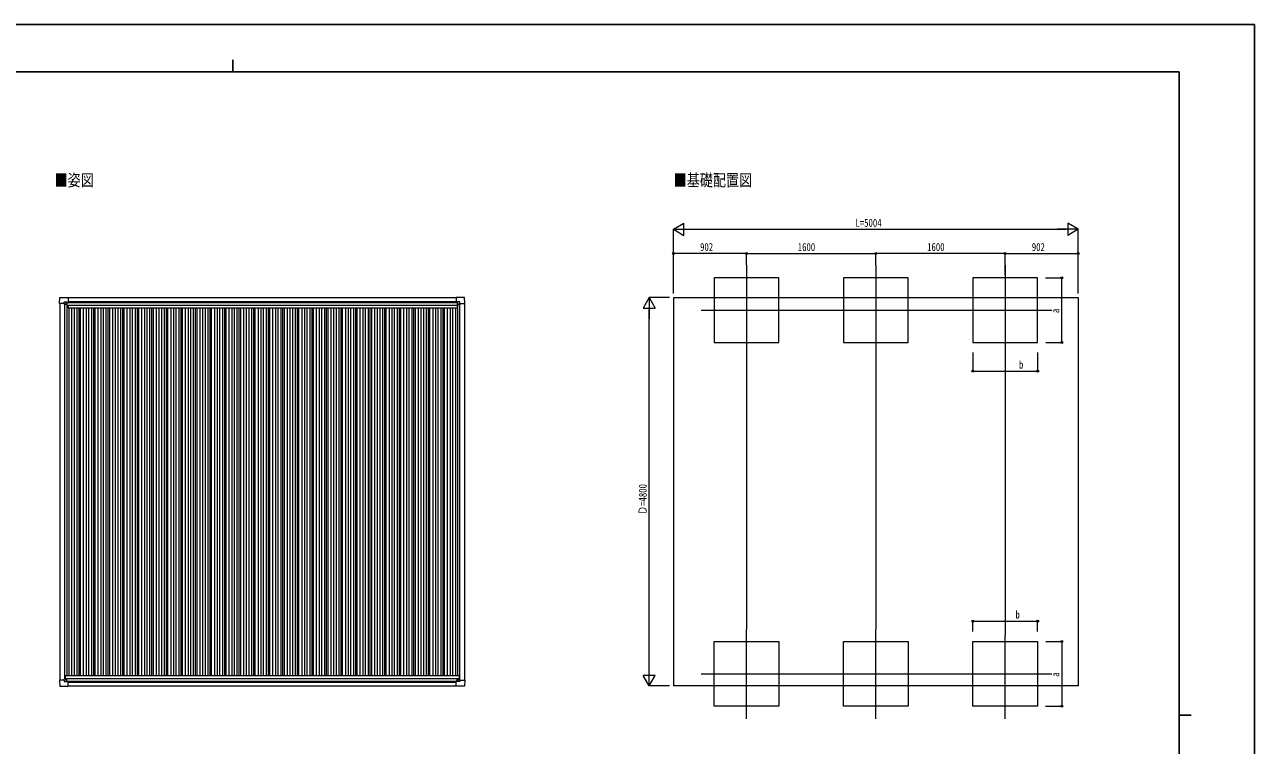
# Model space of a CAD drawing. Units: millimetres, scale not verified. Extents: x -12615 to 12615, y -8910 to 8910.
# Drawn here: x -2590 to 12615, y 0 to 8910 of the extents above; entities that cross this region are included whole.
import ezdxf
from ezdxf.enums import TextEntityAlignment as Align

# ---------------------------------------------------------------- set-up
doc = ezdxf.new("R2010")
doc.units = ezdxf.units.MM
doc.header["$LTSCALE"] = 30
doc.layers.add('0-2_USER1', color=92, linetype='Continuous')
doc.layers.add('0-7_YKK_ZWAK', color=134, linetype='Continuous')
for name, color, linetype, lineweight in [('0-3_YKK_12', 40, 'Continuous', 18), ('0-4_YKK_13', 120, 'Continuous', 18), ('0-5_YKK_A1', 120, 'Continuous', 18), ('0-6_YKK_D', 200, 'Continuous', 18)]:
    doc.layers.add(name, color=color, linetype=linetype, lineweight=lineweight)
doc.styles.add('ＭＳ ゴシック', font='')
doc.styles.get('ＭＳ ゴシック').set_extended_font_data('MS Gothic')

msp = doc.modelspace()

# ---------------------------------------------------------------- linework, layer by layer
at = {"layer": '0-3_YKK_12'}
for p, q in [((6334.54, 5936.03), (6334.54, 4829.37)), ((7934.54, 5936.03), (7934.54, 4829.37)), ((9534.54, 5936.03), (9534.54, 4904.37)), ((5775.87, 5379.76), (10108.79, 5379.76)), ((6334.54, 327.59), (6334.54, 1434.24)), ((7934.54, 327.59), (7934.54, 1434.24)), ((9534.54, 327.59), (9534.54, 1359.24)), ((5775.87, 883.85), (10108.79, 883.85))]:
    msp.add_line(p, q, dxfattribs=at)
at = {"layer": '0-4_YKK_13'}
for p, q in [((-2100.8, 5464.25), (-2100.8, 5480.69)), ((-2099.8, 5481.69), (-2069.89, 5481.69)), ((-2069.18, 5481.39), (-2068.18, 5480.39)), ((-2068.18, 5480.39), (-2068.18, 5450.75)), ((-2068.18, 5478.59), (-2053.39, 5478.59)), ((-2053.35, 5478.6), (-2052.63, 5478.64)), ((-2053.03, 5537.6), (-2052.18, 5536.75)), ((-2052.18, 5536.75), (-2052.18, 5479.15)), ((-2052.18, 5479.15), (-2052.18, 5479.13)), ((2744.88, 5537.6), (2744.02, 5536.75)), ((2744.02, 5536.75), (2744.02, 5479.15)), ((2744.02, 5479.15), (2744.02, 5479.13)), ((2745.2, 5478.6), (2744.48, 5478.64)), ((2760.02, 5478.59), (2745.23, 5478.59)), ((2761.02, 5481.39), (2760.02, 5480.39)), ((2760.02, 5480.39), (2760.02, 5450.75)), ((2791.65, 5481.69), (2761.73, 5481.69)), ((2792.64, 5464.25), (2792.64, 5480.69)), ((-2159.17, 5464.25), (-2160, 5465.08)), ((-2100.8, 5464.25), (-2159.17, 5464.25)), ((-2100.8, 5464.25), (-2100.8, 5451.25)), ((-2075.2, 5458.71), (-2075.2, 5457.75)), ((2767.04, 5458.71), (2767.04, 5457.75)), ((2792.64, 5464.25), (2792.64, 5451.25)), ((2792.64, 5464.25), (2851.02, 5464.25)), ((2851.02, 5464.25), (2851.85, 5465.08)), ((-2159.17, 806.86), (-2160, 806.03)), ((-2100.8, 806.86), (-2159.17, 806.86)), ((-2100.8, 806.86), (-2100.8, 819.86)), ((-2100.8, 806.86), (-2100.8, 790.42)), ((-2099.8, 789.42), (-2069.89, 789.42)), ((-2075.2, 812.4), (-2075.2, 813.36)), ((-2069.18, 789.71), (-2068.18, 790.72)), ((-2068.18, 790.72), (-2068.18, 820.36)), ((-2068.18, 792.51), (-2053.39, 792.51)), ((-2053.35, 792.51), (-2052.63, 792.47)), ((-2052.18, 791.96), (-2052.18, 791.98)), ((-2052.18, 734.36), (-2052.18, 791.96)), ((2744.04, 791.85), (2744.04, 791.87)), ((2744.04, 734.25), (2744.04, 791.85)), ((2745.21, 792.4), (2744.49, 792.36)), ((2760.04, 792.4), (2745.24, 792.4)), ((2760.04, 790.61), (2760.04, 820.25)), ((2761.04, 789.6), (2760.04, 790.61)), ((2791.66, 789.31), (2761.74, 789.31)), ((2767.06, 812.29), (2767.06, 813.25)), ((2792.66, 806.75), (2792.66, 819.75)), ((2792.66, 806.75), (2851.03, 806.75)), ((2792.66, 806.75), (2792.66, 790.31)), ((2851.03, 806.75), (2851.86, 805.92)), ((-2053.03, 733.51), (-2052.18, 734.36)), ((2744.89, 733.39), (2744.04, 734.25))]:
    msp.add_line(p, q, dxfattribs=at)
for points in [[(-2160, 5465.08), (-2160.12, 5465.19), (-2155.71, 5537.28)], [(-2155.21, 5537.75), (-2053.18, 5537.75), (-2053.03, 5537.6)], [(2847.05, 5537.75), (2745.02, 5537.75), (2744.88, 5537.6)], [(2851.85, 5465.08), (2851.96, 5465.19), (2847.55, 5537.28)], [(-2068.68, 5450.25), (-2098.24, 5450.25), (-2099.8, 5450.25), (-2100.8, 5451.25)], [(-2077.12, 5459.67), (-2078.08, 5459.67), (-2078.08, 5460.63), (-2077.12, 5460.63)], [(-2076.16, 5461.59), (-2076.16, 5462.55), (-2075.2, 5462.55), (-2075.2, 5461.59)], [(-2075.2, 5457.75), (-2076.16, 5457.75), (-2076.16, 5458.71)], [(-2074.24, 5460.63), (-2073.28, 5460.63), (-2073.28, 5459.67), (-2074.24, 5459.67)], [(2760.52, 5450.25), (2790.08, 5450.25), (2791.64, 5450.25), (2792.64, 5451.25)], [(2766.08, 5460.63), (2765.12, 5460.63), (2765.12, 5459.67), (2766.08, 5459.67)], [(2768, 5461.59), (2768, 5462.55), (2767.04, 5462.55), (2767.04, 5461.59)], [(2767.04, 5457.75), (2768, 5457.75), (2768, 5458.71)], [(2768.96, 5459.67), (2769.92, 5459.67), (2769.92, 5460.63), (2768.96, 5460.63)], [(-2160, 806.03), (-2160.12, 805.92), (-2155.71, 733.83)], [(-2068.68, 820.86), (-2098.24, 820.86), (-2099.8, 820.86), (-2100.8, 819.86)], [(-2077.12, 811.44), (-2078.08, 811.44), (-2078.08, 810.48), (-2077.12, 810.48)], [(-2075.2, 813.36), (-2076.16, 813.36), (-2076.16, 812.4)], [(-2076.16, 809.52), (-2076.16, 808.56), (-2075.2, 808.56), (-2075.2, 809.52)], [(-2074.24, 810.48), (-2073.28, 810.48), (-2073.28, 811.44), (-2074.24, 811.44)], [(2760.54, 820.75), (2790.1, 820.75), (2791.66, 820.75), (2792.66, 819.75)], [(2766.1, 810.37), (2765.14, 810.37), (2765.14, 811.33), (2766.1, 811.33)], [(2767.06, 813.25), (2768.02, 813.25), (2768.02, 812.29)], [(2768.02, 809.41), (2768.02, 808.45), (2767.06, 808.45), (2767.06, 809.41)], [(2768.98, 811.33), (2769.94, 811.33), (2769.94, 810.37), (2768.98, 810.37)], [(2851.86, 805.92), (2851.98, 805.81), (2847.57, 733.72)], [(-2155.21, 733.36), (-2053.18, 733.36), (-2053.03, 733.51)], [(2847.07, 733.25), (2745.04, 733.25), (2744.89, 733.39)]]:
    msp.add_lwpolyline(points, dxfattribs=at)
for centre in [(-2075.68, 5460.15), (2767.52, 5460.15), (-2075.68, 810.96), (2767.54, 810.85)]:
    msp.add_circle(centre, 5.3, dxfattribs=at)
for centre, radius, start, end in [((-2155.21, 5537.25), 0.5, 90, 176.5), ((-2053.39, 5479.09), 0.5, 270, 273.5), ((2745.23, 5479.09), 0.5, 266.5, 270), ((2847.05, 5537.25), 0.5, 3.5, 90), ((-2077.12, 5461.59), 0.96, 270, 0), ((-2077.12, 5458.71), 0.96, 0, 90), ((-2074.24, 5461.59), 0.96, 180, 270), ((-2074.24, 5458.71), 0.96, 90, 180), ((-2068.68, 5450.75), 0.5, 270, 315), ((-2068.68, 5450.75), 0.5, 315, 0), ((2760.52, 5450.75), 0.5, 180, 225), ((2760.52, 5450.75), 0.5, 225, 270), ((2766.08, 5461.59), 0.96, 270, 0), ((2766.08, 5458.71), 0.96, 0, 90), ((2768.96, 5461.59), 0.96, 180, 270), ((2768.96, 5458.71), 0.96, 90, 180), ((-2077.12, 812.4), 0.96, 270, 0), ((-2077.12, 809.52), 0.96, 0, 90), ((-2074.24, 812.4), 0.96, 180, 270), ((-2074.24, 809.52), 0.96, 90, 180), ((-2068.68, 820.36), 0.5, 45, 90), ((-2068.68, 820.36), 0.5, 0, 45), ((-2053.39, 792.01), 0.5, 86.5, 90), ((2745.24, 791.9), 0.5, 90, 93.5), ((2760.54, 820.25), 0.5, 135, 180), ((2760.54, 820.25), 0.5, 90, 135), ((2766.1, 812.29), 0.96, 270, 0), ((2766.1, 809.41), 0.96, 0, 90), ((2768.98, 812.29), 0.96, 180, 270), ((2768.98, 809.41), 0.96, 90, 180), ((-2155.21, 733.86), 0.5, 183.5, 270), ((2847.07, 733.75), 0.5, 270, 356.5)]:
    msp.add_arc(centre, radius, start, end, dxfattribs=at)
for centre, major_axis, ratio, start_param, end_param in [((-2099.8, 5480.68), (-0.71, 0.71), 0.99628, 5.49965061, 7.06672), ((-2069.89, 5480.68), (0, 1), 0.998135, 5.49778714, 6.28318531), ((-2052.68, 5479.14), (0.368, -0.347), 0.974973, 5.45460589, 7.02540222), ((2744.52, 5479.14), (-0.368, -0.347), 0.974973, 5.5409684, 7.11176473), ((2761.73, 5480.68), (0, 1), 0.998135, 6.28318531, 7.06858347), ((2791.64, 5480.68), (0.71, 0.71), 0.99628, 5.49965061, 7.06672), ((-2099.8, 790.42), (-0.71, -0.71), 0.99628, 5.49965061, 7.06672), ((-2069.89, 790.42), (0, -1), 0.998135, 6.28318531, 7.06858347), ((-2052.68, 791.97), (0.368, 0.347), 0.974973, 5.5409684, 7.11176473), ((2744.54, 791.86), (-0.368, 0.347), 0.974973, 5.45460589, 7.02540222), ((2761.74, 790.31), (0, -1), 0.998135, 5.49778714, 6.28318531), ((2791.66, 790.31), (0.71, -0.71), 0.99628, 5.49965061, 7.06672)]:
    msp.add_ellipse(centre, major_axis=major_axis, ratio=ratio, start_param=start_param, end_param=end_param, dxfattribs=at)
at = {"layer": '0-5_YKK_A1'}
for p, q in [((-2068.18, 5477.23), (2760.02, 5477.23)), ((-2068.18, 5475.44), (2760.02, 5475.44)), ((-2052.18, 5534.62), (2744.02, 5534.62)), ((-2052.18, 5488.56), (2744.02, 5488.56)), ((5432.54, 5534.62), (10436.54, 5534.62)), ((5432.54, 5534.62), (5432.54, 734.62)), ((10436.54, 5534.62), (10436.54, 734.62)), ((-2156.18, 5464.25), (-2156.18, 806.86)), ((-2096.18, 5450.25), (-2096.18, 820.86)), ((-2069.18, 5450.25), (-2069.18, 862.53)), ((-2069.18, 5419.62), (-2050.18, 5419.62)), ((-2050.18, 5441.9), (2758.82, 5441.9)), ((-2050.18, 5441.9), (-2050.18, 5407.05)), ((-2050.18, 5407.05), (2758.82, 5407.05)), ((-2044.08, 5407.05), (-2044.08, 862.53)), ((-2009.08, 5407.05), (-2009.08, 862.53)), ((-1979.08, 5407.05), (-1979.08, 862.53)), ((-1944.08, 5407.05), (-1944.08, 862.53)), ((-1919.92, 5407.05), (-1919.92, 862.53)), ((-1901.98, 5407.05), (-1901.98, 862.53)), ((-1864.08, 5407.05), (-1864.08, 862.53)), ((-1829.08, 5407.05), (-1829.08, 862.53)), ((-1799.08, 5407.05), (-1799.08, 862.53)), ((-1764.08, 5407.05), (-1764.08, 862.53)), ((-1739.92, 5407.05), (-1739.92, 862.53)), ((-1721.98, 5407.05), (-1721.98, 862.53)), ((-1684.08, 5407.05), (-1684.08, 862.53)), ((-1649.08, 5407.05), (-1649.08, 862.53)), ((-1619.08, 5407.05), (-1619.08, 862.53)), ((-1584.08, 5407.05), (-1584.08, 862.53)), ((-1559.92, 5407.05), (-1559.92, 862.53)), ((-1541.98, 5407.05), (-1541.98, 862.53)), ((-1504.08, 5407.05), (-1504.08, 862.53)), ((-1469.08, 5407.05), (-1469.08, 862.53)), ((-1439.08, 5407.05), (-1439.08, 862.53)), ((-1404.08, 5407.05), (-1404.08, 862.53)), ((-1379.92, 5407.05), (-1379.92, 862.53)), ((-1361.98, 5407.05), (-1361.98, 862.53)), ((-1324.08, 5407.05), (-1324.08, 862.53)), ((-1289.08, 5407.05), (-1289.08, 862.53)), ((-1259.08, 5407.05), (-1259.08, 862.53)), ((-1224.08, 5407.05), (-1224.08, 862.53)), ((-1199.92, 5407.05), (-1199.92, 862.53)), ((-1181.98, 5407.05), (-1181.98, 862.53)), ((-1144.08, 5407.05), (-1144.08, 862.53)), ((-1109.08, 5407.05), (-1109.08, 862.53)), ((-1079.08, 5407.05), (-1079.08, 862.53)), ((-1044.08, 5407.05), (-1044.08, 862.53)), ((-1019.92, 5407.05), (-1019.92, 862.53)), ((-1001.98, 5407.05), (-1001.98, 862.53)), ((-964.08, 5407.05), (-964.08, 862.53)), ((-929.08, 5407.05), (-929.08, 862.53)), ((-899.08, 5407.05), (-899.08, 862.53)), ((-864.08, 5407.05), (-864.08, 862.53)), ((-839.92, 5407.05), (-839.92, 862.53)), ((-821.98, 5407.05), (-821.98, 862.53)), ((-784.08, 5407.05), (-784.08, 862.53)), ((-749.08, 5407.05), (-749.08, 862.53)), ((-719.08, 5407.05), (-719.08, 862.53)), ((-684.08, 5407.05), (-684.08, 862.53)), ((-659.92, 5407.05), (-659.92, 862.53)), ((-641.98, 5407.05), (-641.98, 862.53)), ((-604.08, 5407.05), (-604.08, 862.53)), ((-569.08, 5407.05), (-569.08, 862.53)), ((-539.08, 5407.05), (-539.08, 862.53)), ((-504.08, 5407.05), (-504.08, 862.53)), ((-479.92, 5407.05), (-479.92, 862.53)), ((-461.98, 5407.05), (-461.98, 862.53)), ((-424.08, 5407.05), (-424.08, 862.53)), ((-389.08, 5407.05), (-389.08, 862.53)), ((-359.08, 5407.05), (-359.08, 862.53)), ((-324.08, 5407.05), (-324.08, 862.53)), ((-299.92, 5407.05), (-299.92, 862.53)), ((-281.98, 5407.05), (-281.98, 862.53)), ((-244.08, 5407.05), (-244.08, 862.53)), ((-209.08, 5407.05), (-209.08, 862.53)), ((-179.08, 5407.05), (-179.08, 862.53)), ((-144.08, 5407.05), (-144.08, 862.53)), ((-119.92, 5407.05), (-119.92, 862.53)), ((-101.98, 5407.05), (-101.98, 862.53)), ((-64.08, 5407.05), (-64.08, 862.53)), ((-29.08, 5407.05), (-29.08, 862.53)), ((0.92, 5407.05), (0.92, 862.53)), ((35.92, 5407.05), (35.92, 862.53)), ((60.08, 5407.05), (60.08, 862.53)), ((78.02, 5407.05), (78.02, 862.53)), ((115.92, 5407.05), (115.92, 862.53)), ((150.92, 5407.05), (150.92, 862.53)), ((180.92, 5407.05), (180.92, 862.53)), ((215.92, 5407.05), (215.92, 862.53)), ((240.08, 5407.05), (240.08, 862.53)), ((258.02, 5407.05), (258.02, 862.53)), ((295.92, 5407.05), (295.92, 862.53)), ((330.92, 5407.05), (330.92, 862.53)), ((360.92, 5407.05), (360.92, 862.53)), ((395.92, 5407.05), (395.92, 862.53)), ((420.08, 5407.05), (420.08, 862.53)), ((438.02, 5407.05), (438.02, 862.53)), ((475.92, 5407.05), (475.92, 862.53)), ((510.92, 5407.05), (510.92, 862.53)), ((540.92, 5407.05), (540.92, 862.53)), ((575.92, 5407.05), (575.92, 862.53)), ((600.08, 5407.05), (600.08, 862.53)), ((618.02, 5407.05), (618.02, 862.53)), ((655.92, 5407.05), (655.92, 862.53)), ((690.92, 5407.05), (690.92, 862.53)), ((720.92, 5407.05), (720.92, 862.53)), ((755.92, 5407.05), (755.92, 862.53)), ((780.08, 5407.05), (780.08, 862.53)), ((798.02, 5407.05), (798.02, 862.53)), ((835.92, 5407.05), (835.92, 862.53)), ((870.92, 5407.05), (870.92, 862.53)), ((900.92, 5407.05), (900.92, 862.53)), ((935.92, 5407.05), (935.92, 862.53)), ((960.08, 5407.05), (960.08, 862.53)), ((978.02, 5407.05), (978.02, 862.53)), ((1015.92, 5407.05), (1015.92, 862.53)), ((1050.92, 5407.05), (1050.92, 862.53)), ((1080.92, 5407.05), (1080.92, 862.53)), ((1115.92, 5407.05), (1115.92, 862.53)), ((1140.08, 5407.05), (1140.08, 862.53)), ((1158.02, 5407.05), (1158.02, 862.53)), ((1195.92, 5407.05), (1195.92, 862.53)), ((1230.92, 5407.05), (1230.92, 862.53)), ((1260.92, 5407.05), (1260.92, 862.53)), ((1295.92, 5407.05), (1295.92, 862.53)), ((1320.08, 5407.05), (1320.08, 862.53)), ((1338.02, 5407.05), (1338.02, 862.53)), ((1375.92, 5407.05), (1375.92, 862.53)), ((1410.92, 5407.05), (1410.92, 862.53)), ((1440.92, 5407.05), (1440.92, 862.53)), ((1475.92, 5407.05), (1475.92, 862.53)), ((1500.08, 5407.05), (1500.08, 862.53)), ((1518.02, 5407.05), (1518.02, 862.53)), ((1555.92, 5407.05), (1555.92, 862.53)), ((1590.92, 5407.05), (1590.92, 862.53)), ((1620.92, 5407.05), (1620.92, 862.53)), ((1655.92, 5407.05), (1655.92, 862.53)), ((1680.08, 5407.05), (1680.08, 862.53)), ((1698.02, 5407.05), (1698.02, 862.53)), ((1735.92, 5407.05), (1735.92, 862.53)), ((1770.92, 5407.05), (1770.92, 862.53)), ((1800.92, 5407.05), (1800.92, 862.53)), ((1835.92, 5407.05), (1835.92, 862.53)), ((1860.08, 5407.05), (1860.08, 862.53)), ((1878.02, 5407.05), (1878.02, 862.53)), ((1915.92, 5407.05), (1915.92, 862.53)), ((1950.92, 5407.05), (1950.92, 862.53)), ((1980.92, 5407.05), (1980.92, 862.53)), ((2015.92, 5407.05), (2015.92, 862.53)), ((2040.08, 5407.05), (2040.08, 862.53)), ((2058.02, 5407.05), (2058.02, 862.53)), ((2095.92, 5407.05), (2095.92, 862.53)), ((2130.92, 5407.05), (2130.92, 862.53)), ((2160.92, 5407.05), (2160.92, 862.53)), ((2195.92, 5407.05), (2195.92, 862.53)), ((2220.08, 5407.05), (2220.08, 862.53)), ((2238.02, 5407.05), (2238.02, 862.53)), ((2275.92, 5407.05), (2275.92, 862.53)), ((2310.92, 5407.05), (2310.92, 862.53)), ((2340.92, 5407.05), (2340.92, 862.53)), ((2375.92, 5407.05), (2375.92, 862.53)), ((2400.08, 5407.05), (2400.08, 862.53)), ((2418.02, 5407.05), (2418.02, 862.53)), ((2455.92, 5407.05), (2455.92, 862.53)), ((2490.92, 5407.05), (2490.92, 862.53)), ((2520.92, 5407.05), (2520.92, 862.53)), ((2555.92, 5407.05), (2555.92, 862.53)), ((2580.08, 5407.05), (2580.08, 862.53)), ((2598.02, 5407.05), (2598.02, 862.53)), ((2635.92, 5407.05), (2635.92, 862.53)), ((2670.92, 5407.05), (2670.92, 862.53)), ((2700.92, 5407.05), (2700.92, 862.53)), ((2735.92, 5407.05), (2735.92, 862.53)), ((2758.82, 5441.9), (2758.82, 5407.05)), ((2758.82, 5419.62), (2761.02, 5419.62)), ((2761.02, 5450.25), (2761.02, 862.53)), ((2788.02, 5450.25), (2788.02, 820.75)), ((2848.02, 5464.25), (2848.04, 806.75)), ((-2089.08, 862.53), (2780.92, 862.53)), ((-2089.08, 862.53), (-2089.08, 820.86)), ((-2089.08, 827.85), (2780.92, 827.85)), ((-2068.18, 795.71), (2760.04, 795.71)), ((-2052.18, 782.95), (2744.04, 782.95)), ((2780.92, 862.53), (2780.92, 820.75)), ((-2052.18, 734.62), (2744.04, 734.62)), ((10436.54, 734.62), (5432.54, 734.62))]:
    msp.add_line(p, q, dxfattribs=at)
for points in [[(5934.74, 4979.76), (6734.74, 4979.76), (6734.74, 5779.76), (5934.74, 5779.76)], [(7534.74, 4979.76), (8334.74, 4979.76), (8334.74, 5779.76), (7534.74, 5779.76)], [(9134.74, 4979.76), (9934.74, 4979.76), (9934.74, 5779.76), (9134.74, 5779.76)], [(5934.74, 1283.85), (6734.74, 1283.85), (6734.74, 483.85), (5934.74, 483.85)], [(7534.74, 1283.85), (8334.74, 1283.85), (8334.74, 483.85), (7534.74, 483.85)], [(9134.74, 1283.85), (9934.74, 1283.85), (9934.74, 483.85), (9134.74, 483.85)]]:
    msp.add_lwpolyline(points, close=True, dxfattribs=at)
at = {"layer": '0-6_YKK_D'}
for p, q in [((5432.54, 6379.76), (5562.45, 6454.76)), ((5562.45, 6304.76), (5562.45, 6454.76)), ((10436.54, 6379.76), (10306.64, 6454.76)), ((10306.64, 6454.76), (10306.64, 6304.76)), ((5432.54, 5584.62), (5432.54, 6380.76)), ((5432.54, 6379.76), (5562.45, 6304.76)), ((5432.54, 6379.76), (5692.35, 6379.76)), ((5582.54, 6379.76), (10286.54, 6379.76)), ((10436.54, 6379.76), (10176.74, 6379.76)), ((10436.54, 6379.76), (10306.64, 6304.76)), ((10436.54, 5584.62), (10436.54, 6380.76)), ((5432.54, 5585.62), (5432.54, 6080.76)), ((6334.54, 6079.76), (5432.54, 6079.76)), ((6334.54, 5939), (6334.54, 6080.76)), ((6334.54, 5939), (6334.54, 6080.76)), ((6334.54, 6079.76), (7934.54, 6079.76)), ((7934.54, 5937.03), (7934.54, 6080.76)), ((7934.54, 5937.03), (7934.54, 6080.76)), ((9534.54, 6079.76), (7934.54, 6079.76)), ((9534.54, 5814.34), (9534.54, 6080.76)), ((9534.54, 5939), (9534.54, 6080.76)), ((9534.54, 6079.76), (10436.54, 6079.76)), ((10436.54, 5584.62), (10436.54, 6080.76)), ((10030.48, 5779.76), (10235.74, 5779.76)), ((10234.74, 4979.76), (10234.74, 5779.76)), ((5132.54, 5534.62), (5057.54, 5404.71)), ((5382.54, 5534.62), (5131.54, 5534.62)), ((5132.54, 5534.62), (5207.54, 5404.71)), ((5132.54, 5534.62), (5132.54, 5274.81)), ((5057.54, 5404.71), (5207.54, 5404.71)), ((5132.54, 884.62), (5132.54, 5384.62)), ((9534.54, 4904.37), (9534.54, 1359.24)), ((10035.57, 4979.76), (10235.74, 4979.76)), ((6334.54, 4828.87), (6334.54, 1434.74)), ((7934.54, 4828.87), (7934.54, 1434.74)), ((9134.74, 4857.68), (9134.74, 4625.62)), ((9934.74, 4855.75), (9934.74, 4625.62)), ((9134.74, 4626.62), (9934.74, 4626.62)), ((9134.74, 1405.94), (9134.74, 1537.57)), ((9134.74, 1536.57), (9934.74, 1536.57)), ((9934.74, 1407.87), (9934.74, 1537.57)), ((10035.57, 1283.85), (10235.74, 1283.85)), ((10234.74, 1283.85), (10234.74, 483.85)), ((5132.54, 734.62), (5132.54, 994.43)), ((5132.54, 734.62), (5057.54, 864.52)), ((5207.54, 864.52), (5057.54, 864.52)), ((5132.54, 734.62), (5207.54, 864.52)), ((5382.54, 734.62), (5131.54, 734.62)), ((10030.48, 483.85), (10235.74, 483.85))]:
    msp.add_line(p, q, dxfattribs=at)
for centre in [(5432.54, 6079.76), (6334.54, 6079.76), (6334.54, 6079.76), (7934.54, 6079.76), (7934.54, 6079.76), (9534.54, 6079.76), (9534.54, 6079.76), (10436.54, 6079.76), (10234.74, 5779.76), (10234.74, 4979.76), (9134.74, 4626.62), (9934.74, 4626.62), (9134.74, 1536.57), (9934.74, 1536.57), (10234.74, 1283.85), (10234.74, 483.85)]:
    msp.add_circle(centre, 12.75, dxfattribs=at)
at = {"layer": '0-7_YKK_ZWAK'}
for p, q in [((-14.94, 8475), (-14.94, 8325)), ((11685.06, 8325), (-11714.94, 8325)), ((11685.06, 8325), (11685.06, -7575)), ((11685.06, 375), (11835.06, 375))]:
    msp.add_line(p, q, dxfattribs=at)
msp.add_lwpolyline([(-12615, -8910), (12615, -8910), (12615, 8910), (-12615, 8910)], close=True, dxfattribs=at)

# ---------------------------------------------------------------- texts
at = {"layer": '0-2_USER1', "style": 'ＭＳ ゴシック', "width": 0.8}
for s, p in [('■姿図', (-2219.48, 6868.15)), ('■基礎配置図', (5435.2, 6868.15))]:
    msp.add_text(s, height=148.1, dxfattribs=at).set_placement(p, align=Align.BOTTOM_LEFT)
at = {"layer": '0-6_YKK_D', "style": 'ＭＳ ゴシック', "width": 0.8}
for s, p in [('L=5004', (7682.54, 6380.76)), ('902', (5761.14, 6081.43)), ('1600', (6968.94, 6081.43)), ('1600', (8568.94, 6081.43)), ('902', (9863.14, 6081.43)), ('b', (9704.02, 4628.29)), ('b', (9660.56, 1538.23))]:
    msp.add_text(s, height=98.97, dxfattribs=at).set_placement(p, align=Align.BOTTOM_LEFT)
for s, p in [('a', (10233.08, 5343.76)), ('Ｄ=4800', (5131.54, 2850.22)), ('a', (10233.08, 847.85))]:
    msp.add_text(s, height=98.97, rotation=90, dxfattribs=at).set_placement(p, align=Align.BOTTOM_LEFT)

doc.saveas('drawing.dxf')
